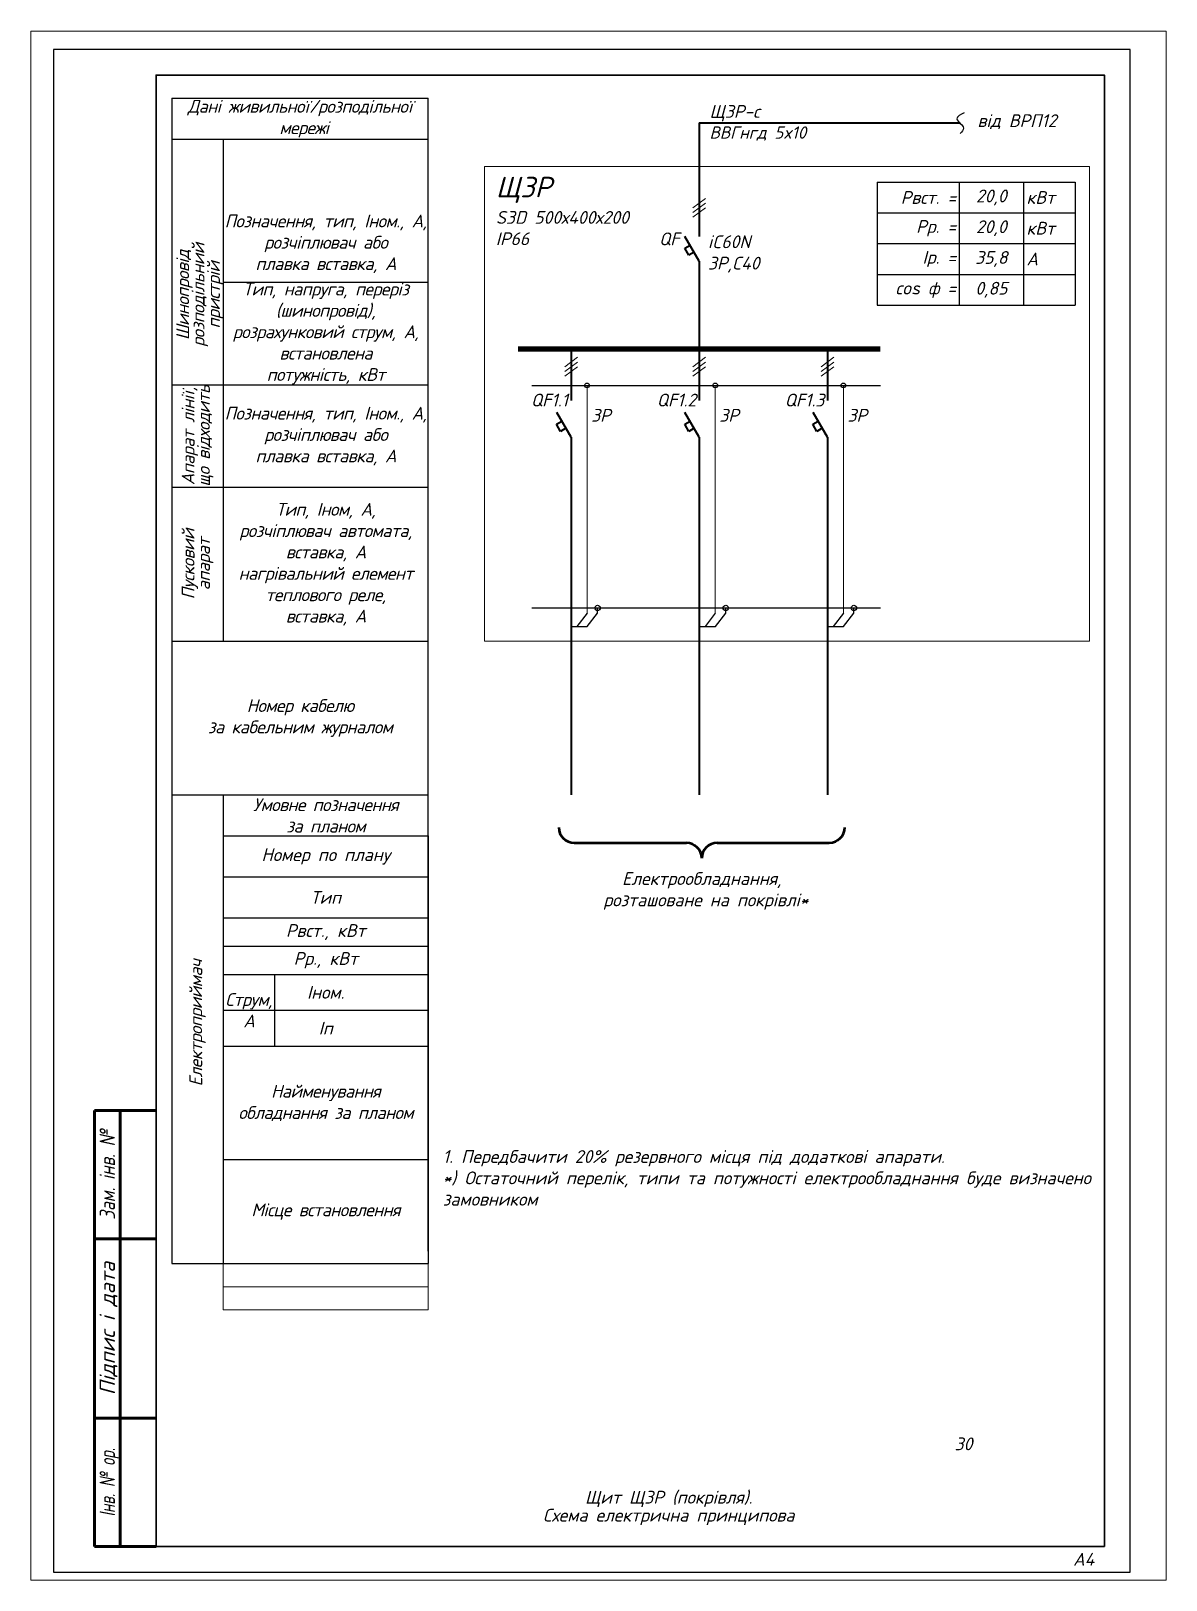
# Paper-space layout 'арк.30_ЩЗР_а4' of a CAD drawing. Header units: millimetres. Extents: x -4 to 217, y -1 to 301.
# The model-space entities are those that its viewports show. They can reach past a viewport. Long polylines and large blocks are cut down to what shows.
import ezdxf
from ezdxf.enums import TextEntityAlignment as Align

# ---------------------------------------------------------------- set-up
doc = ezdxf.new("R2010")
doc.units = ezdxf.units.MM
doc.linetypes.add('DASHDOTX2', pattern=[2, 1, -0.5, 0, -0.5])
doc.linetypes.add('DASHED', pattern=[9.525, 6.35, -3.175])
doc.layers.get('Defpoints').update_dxf_attribs({"color": 4})
doc.styles.add('GOST 2.304', font='isocpeui.ttf')
doc.styles.add('ГОСТ 2.304', font='isocpeui.ttf')
doc.styles.add('СГЕНЕРИР_СТИЛЬ_7', font='isocpeui.ttf')

# ---------------------------------------------------------------- blocks, each defined once
blk = doc.blocks.new('*T117')
at = {"color": 0, "linetype": 'ByBlock', "lineweight": -2, "transparency": 16777216}
for p, q in [((0, 0), (4000, 0)), ((0, 0), (0, -8340)), ((4000, 0), (4000, -8340)), ((0, -800), (4000, -800)), ((0, -1600), (4000, -1600)), ((0, -2150), (4000, -2150)), ((0, -2700), (4000, -2700)), ((0, -3400), (4000, -3400)), ((0, -4100), (4000, -4100)), ((0, -6315), (4000, -6315)), ((0, -8340), (4000, -8340))]:
    blk.add_line(p, q, dxfattribs=at)
at = {"layer": 'Defpoints', "color": 8, "linetype": 'ByBlock', "lineweight": 0, "transparency": 16777216}
for p, q in [((0, -8340), (0, -9247)), ((4000, -8340), (4000, -9247)), ((0, -8794), (4000, -8794)), ((0, -9247), (4000, -9247))]:
    blk.add_line(p, q, dxfattribs=at)
at = {"color": 0, "transparency": 16777216, "char_height": 250, "width": 3880, "attachment_point": 5, "style": 'ГОСТ 2.304'}
for s, insert in [('Номер по плану', (2000, -400)), ('Тип', (2000, -1200)), ('Рвст., кВт', (2000, -1875)), ('Рр., кВт', (2000, -2425)), ('Іном.', (2000, -3050)), ('Іп', (2000, -3750)), ('{\\T0.95;\\C7;Найменування обладнання за планом}', (2000, -5208)), ('{\\T0.95;\\C7;Місце встановлення}', (2000, -7328))]:
    blk.add_mtext(s, dxfattribs=dict(at, insert=insert))
blk = doc.blocks.new('*T118')
at = {"color": 0, "linetype": 'ByBlock', "lineweight": -2, "transparency": 16777216}
for p, q in [((0, 0), (3860, 0)), ((0, 0), (0, -2400)), ((1600, 0), (1600, -2400)), ((2850, 0), (2850, -2400)), ((3860, 0), (3860, -2400)), ((0, -600), (3860, -600)), ((0, -1200), (3860, -1200)), ((0, -1800), (3860, -1800)), ((0, -2400), (1600, -2400)), ((2850, -2400), (3860, -2400))]:
    blk.add_line(p, q, dxfattribs=at)
at = {"color": 0, "lineweight": -2, "transparency": 16777216}
blk.add_line((1600, -2400), (2850, -2400), dxfattribs=at)
at = {"color": 0, "transparency": 16777216, "char_height": 250, "style": 'ГОСТ 2.304'}
for s, insert, width, attachment_point in [('Рвст. =', (1540, -300), 1480, 6), ('20,0', (2225, -300), 1130, 5), ('кВт', (2910, -300), 890, 4), ('Рр. =', (1540, -900), 1480, 6), ('20,0', (2225, -900), 1130, 5), ('кВт', (2910, -900), 890, 4), ('Ір. =', (1540, -1500), 1480, 6), ('35,8', (2225, -1500), 1130, 5), ('А', (2910, -1500), 890, 4), ('сos ф =', (1540, -2100), 1480, 6), ('0,85', (2225, -2100), 1130, 5)]:
    blk.add_mtext(s, dxfattribs=dict(at, insert=insert, width=width, attachment_point=attachment_point))
blk = doc.blocks.new('*U160')
at = {"color": 0, "lineweight": 40}
for p, q in [((0, 0), (0, -1005)), ((-284, -1468), (-180, -1408)), ((-204, -1607), (-284, -1468)), ((0, -1720), (-280, -1240)), ((-100, -1547), (-204, -1607))]:
    blk.add_line(p, q, dxfattribs=at)
at = {"color": 0, "lineweight": 13}
for p, q in [((-124, -348), (124, -163)), ((-124, -441), (124, -256)), ((-124, -533), (124, -348))]:
    blk.add_line(p, q, dxfattribs=at)
at = {"color": 0, "lineweight": 9}
for p, q in [((311, -711), (311, -1240)), ((311, -1240), (311, -1720)), ((311, -2461), (311, -1720)), ((311, -2941), (311, -2461)), ((311, -5151), (311, -2941))]:
    blk.add_line(p, q, dxfattribs=at)
at = {"lineweight": 40}
for p, q in [((0, -1720), (0, -2226)), ((0, -2226), (0, -2941)), ((0, -2941), (0, -4529))]:
    blk.add_line(p, q, dxfattribs=at)
at = {"color": 0}
blk.add_circle((311, -711), 46.3, dxfattribs=at)
at = {"color": 0, "lineweight": 40}
blk.add_point((-37, -1659), dxfattribs=at)
at = {"style": 'ГОСТ 2.304'}
blk.add_attdef('QF', text='', height=250, dxfattribs=at).set_placement((-61, -997), align=Align.MIDDLE_RIGHT)
at = {"lineweight": 50, "style": 'ГОСТ 2.304'}
for tag, p in [('ТYPE', (369, -1046)), ('CURRENT', (391, -1419))]:
    blk.add_attdef(tag, p, '', height=250, dxfattribs=at)
blk = doc.blocks.new('Рамка А4 верт')
at = {"linetype": 'Continuous', "lineweight": 60}
for p, q in [((8, 5), (8, 90)), ((8, 90), (20, 90)), ((13, 5), (13, 90)), ((8, 65), (20, 65)), ((8, 30), (20, 30)), ((20, 5), (8, 5))]:
    blk.add_line(p, q, dxfattribs=at)
at = {"lineweight": 30, "ltscale": 100}
blk.add_lwpolyline([(20, 5), (205, 5), (205, 292), (20, 292)], close=True, dxfattribs=at)
at = {"layer": 'Defpoints', "ltscale": 100}
blk.add_lwpolyline([(0, 0), (210, 0), (210, 297), (0, 297)], close=True, dxfattribs=at)
at = {"linetype": 'Continuous', "lineweight": 25, "style": 'СГЕНЕРИР_СТИЛЬ_7'}
for s, width, p in [('Зам. інв. №', 0.8, (10.5, 77.5)), ('Інв. № ор.', 0.7, (10.5, 17.5))]:
    blk.add_text(s, height=3, rotation=90, dxfattribs=dict(at, width=width)).set_placement(p, align=Align.MIDDLE_CENTER)
blk.add_text('Підпис і дата', height=3, rotation=90, dxfattribs=at).set_placement((10.5, 47.5), align=Align.MIDDLE_CENTER)
at = {"linetype": 'Continuous', "style": 'ГОСТ 2.304'}
blk.add_text('А4', height=2.5, dxfattribs=at).set_placement((198.88, 1.24))

msp = doc.modelspace()

# ---------------------------------------------------------------- linework, layer by layer
at = {"ltscale": 200}
msp.add_line((101838, -24758, 0), (106838, -24758, 0), dxfattribs=at)
at = {"color": 7, "ltscale": 200}
for p, q in [((101838, -24758, 0), (101838, -47488, 0)), ((106838, -47247, 0), (106838, -24758, 0)), ((101838, -25558, 0), (106838, -25558, 0)), ((102838, -25558, 0), (102838, -30347, 0)), ((102838, -28347, 0), (106838, -28347, 0)), ((101838, -30347, 0), (106838, -30347, 0)), ((102838, -30347, 0), (102838, -32347, 0)), ((101838, -32347, 0), (106838, -32347, 0)), ((102838, -32347, 0), (102838, -35347, 0)), ((101838, -35347, 0), (106838, -35347, 0)), ((101838, -38347, 0), (106838, -38347, 0)), ((102838, -38347, 0), (102838, -47247, 0)), ((102838, -39147, 0), (106838, -39147, 0)), ((102838, -39947, 0), (106838, -39947, 0)), ((102838, -40747, 0), (106838, -40747, 0)), ((102838, -41847, 0), (106838, -41847, 0)), ((103838, -41847, 0), (103838, -43247, 0)), ((103838, -42547, 0), (106838, -42547, 0)), ((102838, -43247, 0), (106838, -43247, 0)), ((101838, -47488, 0), (102838, -47488, 0))]:
    msp.add_line(p, q, dxfattribs=at)
at = {"lineweight": 40, "ltscale": 200}
for q in [(117203, -25237, 0), (112124, -27454, 0)]:
    msp.add_line((112124, -25237, 0), q, dxfattribs=at)
at = {"color": 0, "lineweight": 13, "ltscale": 200}
for p, q in [((112000, -26896, 0), (112248, -26711, 0)), ((112000, -26987, 0), (112248, -26802, 0)), ((112000, -27079, 0), (112248, -26894, 0))]:
    msp.add_line(p, q, dxfattribs=at)
at = {"color": 0, "lineweight": 40, "ltscale": 200}
for p, q in [((112124, -27934, 0), (111844, -27454, 0)), ((111840, -27682, 0), (111944, -27622, 0)), ((111920, -27821, 0), (111840, -27682, 0)), ((112024, -27761, 0), (111920, -27821, 0)), ((112124, -27934, 0), (112124, -29648, 0))]:
    msp.add_line(p, q, dxfattribs=at)
at = {"color": 0, "linetype": 'DASHDOTX2', "ltscale": 200}
for p, q in [((108861, -30360, 0), (115657, -30360, 0)), ((108861, -34699, 0), (115657, -34699, 0))]:
    msp.add_line(p, q, dxfattribs=at)
at = {"lineweight": 40, "ltscale": 300}
for p, q in [((109624, -34178, 0), (109624, -38347, 0)), ((112124, -34178, 0), (112124, -38347, 0)), ((114624, -34178, 0), (114624, -38347, 0))]:
    msp.add_line(p, q, dxfattribs=at)
at = {"color": 0, "ltscale": 300}
for p, q in [((110141, -34799, 0), (110141, -34699, 0)), ((112641, -34799, 0), (112641, -34699, 0)), ((115141, -34799, 0), (115141, -34699, 0)), ((109935, -34800, 0), (109738, -35059, 0)), ((109939, -35059, 0), (110141, -34799, 0)), ((112435, -34800, 0), (112238, -35059, 0)), ((112439, -35059, 0), (112641, -34799, 0)), ((114935, -34800, 0), (114738, -35059, 0)), ((114939, -35059, 0), (115141, -34799, 0)), ((109615, -35059, 0), (109939, -35059, 0)), ((112115, -35059, 0), (112439, -35059, 0)), ((114615, -35059, 0), (114939, -35059, 0))]:
    msp.add_line(p, q, dxfattribs=at)
at = {"linetype": 'DASHED', "lineweight": 18, "ltscale": 50, "elevation": 0}
msp.add_lwpolyline([(107935, -26088), (119733, -26088), (119733, -35347), (107935, -35347)], close=True, dxfattribs=at)
at = {"color": 0, "lineweight": 40, "ltscale": 100, "const_width": 100, "elevation": 0}
msp.add_lwpolyline([(108590, -29648), (115657, -29648)], dxfattribs=at)
at = {"lineweight": 50, "ltscale": 100, "elevation": 0}
for points in [[(109685, -39282), (111872, -39282)], [(112474, -39282), (114661, -39282)]]:
    msp.add_lwpolyline(points, dxfattribs=at)
at = {"color": 0}
for centre in [(110141, -34699, 0), (112641, -34699, 0), (115141, -34699, 0)]:
    msp.add_circle(centre, 51.8, dxfattribs=at)
at = {"lineweight": 50}
for centre, start, end in [((109685, -38981, 0), 180, 270), ((114661, -38981, 0), 270, 0), ((111872, -39583, 0), 0, 90), ((112474, -39583, 0), 90, 180)]:
    msp.add_arc(centre, 301, start, end, dxfattribs=at)
msp.add_spline([(117293, -25039, 0), (117149, -25161, 0), (117277, -25342, 0), (117213, -25448, 0)], degree=3)

# ---------------------------------------------------------------- block references
at = {"xscale": 100, "yscale": 100, "zscale": 100}
msp.add_blockref('Рамка А4 верт', (99528, -53506, 0), dxfattribs=at)
for name, p in [('*T118', (115596, -26393, 0)), ('*T117', (102838, -39147, 0))]:
    msp.add_blockref(name, p)
at = {"lineweight": 50}
for p, values in [((109624, -29648, 0), {'QF': 'QF1.1', 'CURRENT': '3P'}), ((112124, -29648, 0), {'QF': 'QF1.2', 'CURRENT': '3P'}), ((114624, -29648, 0), {'QF': 'QF1.3', 'CURRENT': '3P'})]:
    msp.add_blockref('*U160', p, dxfattribs=at).add_auto_attribs(values)

# ---------------------------------------------------------------- texts
at = {"linetype": 'Continuous', "char_height": 250, "style": 'ГОСТ 2.304'}
for s, insert, width, attachment_point in [('{\\T0.95;Дані живильної/розподільної\\P мережі}', (104338, -25158, 0), 5000, 5), ('{\\C7;ЩЗР-с\\P\\H0.95833x;\\C256;ВВГнгд 5x10}', (112324, -25237, 0), 4000, 4), ('{\\C7;від ВРП12}', (117549, -25215, 0), 4000, 4)]:
    msp.add_mtext(s, dxfattribs=dict(at, insert=insert, width=width, attachment_point=attachment_point))
at = {"color": 1, "linetype": 'Continuous', "char_height": 250, "attachment_point": 4, "style": 'ГОСТ 2.304'}
for s, insert, width in [('{\\H1.6x;\\C7;ЩЗР\\P\\H0.625x;S3D 500х400х200\\PІР66}', (108156, -26957, 0), 4000), ('{\\C7;QF}', (111340, -27501, 0), 562.36), ('{\\C7;iC60N\\P3P,C40}', (112294, -27795, 0), 4000)]:
    msp.add_mtext(s, dxfattribs=dict(at, insert=insert, width=width))
at = {"color": 7, "linetype": 'Continuous', "char_height": 250, "attachment_point": 5, "style": 'ГОСТ 2.304'}
for s, insert, width in [('{\\T0.95;Позначення, тип, Iном., А, розчіплювач або \\Pплавка вставка, А}', (104838, -27597, 0), 4000), ('{\\T0.95;Тип, напруга, переріз (шинопровід), розрахунковий струм, А, встановлена \\Pпотужність, кВт}', (104838, -29347, 0), 4000), ('{\\T0.95;Позначення, тип, Iном., А, розчіплювач або \\Pплавка вставка, А}', (104838, -31347, 0), 4000), ('{\\T0.95;Тип, Iном, А,\\Pрозчіплювач автомата,\\Pвставка, А\\Pнагрівальний елемент теплового реле,\\Pвставка, А}', (104838, -33847, 0), 4000), ('{\\T0.95;Номер кабелю \\Pза кабельним журналом}', (104338, -36847, 0), 5000), ('{\\T0.95;Умовне позначення \\Pза планом}', (104838, -38747, 0), 4000), ('{\\T0.95;Струм, А}', (103338, -42547, 0), 1000)]:
    msp.add_mtext(s, dxfattribs=dict(at, insert=insert, width=width))
at = {"color": 7, "linetype": 'Continuous', "char_height": 250, "attachment_point": 5, "rotation": 90, "line_spacing_factor": 0.72, "style": 'ГОСТ 2.304'}
for s, insert, width in [('{\\T0.95;Шинопровід\\Pрозподільний \\Pпристрій}', (102383, -28597, 0), 3500), ('{\\T0.95;Апарат лінії, що відходить}', (102338, -31347, 0), 2000), ('{\\T0.95;Пусковий \\Pапарат}', (102338, -33847, 0), 3000), ('{\\T0.95;Електроприймач}', (102338, -42797, 0), 8900)]:
    msp.add_mtext(s, dxfattribs=dict(at, insert=insert, width=width))
at = {"ltscale": 100, "insert": (112173, -39854, 0), "char_height": 250, "attachment_point": 2, "style": 'GOST 2.304'}
msp.add_mtext_dynamic_manual_height_columns('Електрообладнання,\\P розташоване на покрівлі*', width=5842.68, gutter_width=1250, heights=[0], dxfattribs=at)
at = {"lineweight": 15, "insert": (107120, -45276, 0), "char_height": 250, "width": 12907.42, "attachment_point": 1, "style": 'ГОСТ 2.304'}
msp.add_mtext('{\\C7;1. Передбачити 20% резервного місця під додаткові апарати.\\P}*) Остаточний перелік, типи та потужності електрообладнання буде визначено замовником ', dxfattribs=at)
at = {"linetype": 'Continuous', "lineweight": 25, "char_height": 250, "attachment_point": 5, "line_spacing_factor": 0.84, "style": 'GOST 2.304'}
for s, insert, width in [('{\\C7;30}', (117278, -51006, 0), 1500), ('{\\C7;Щит ЩЗР (покрівля). \\PСхема електрична принципова }', (111528, -52256, 0), 7000)]:
    msp.add_mtext(s, dxfattribs=dict(at, insert=insert, width=width))

psp = doc.layouts.new('арк.30_ЩЗР_а4')

# ---------------------------------------------------------------- viewports
at = {"layer": 'Defpoints'}
psp.add_viewport(center=(106.6, 149.86), size=(221.39, 302.165), view_center_point=(110158.51, -38554.07), view_height=30216.476, dxfattribs=at)

doc.saveas('drawing.dxf')
